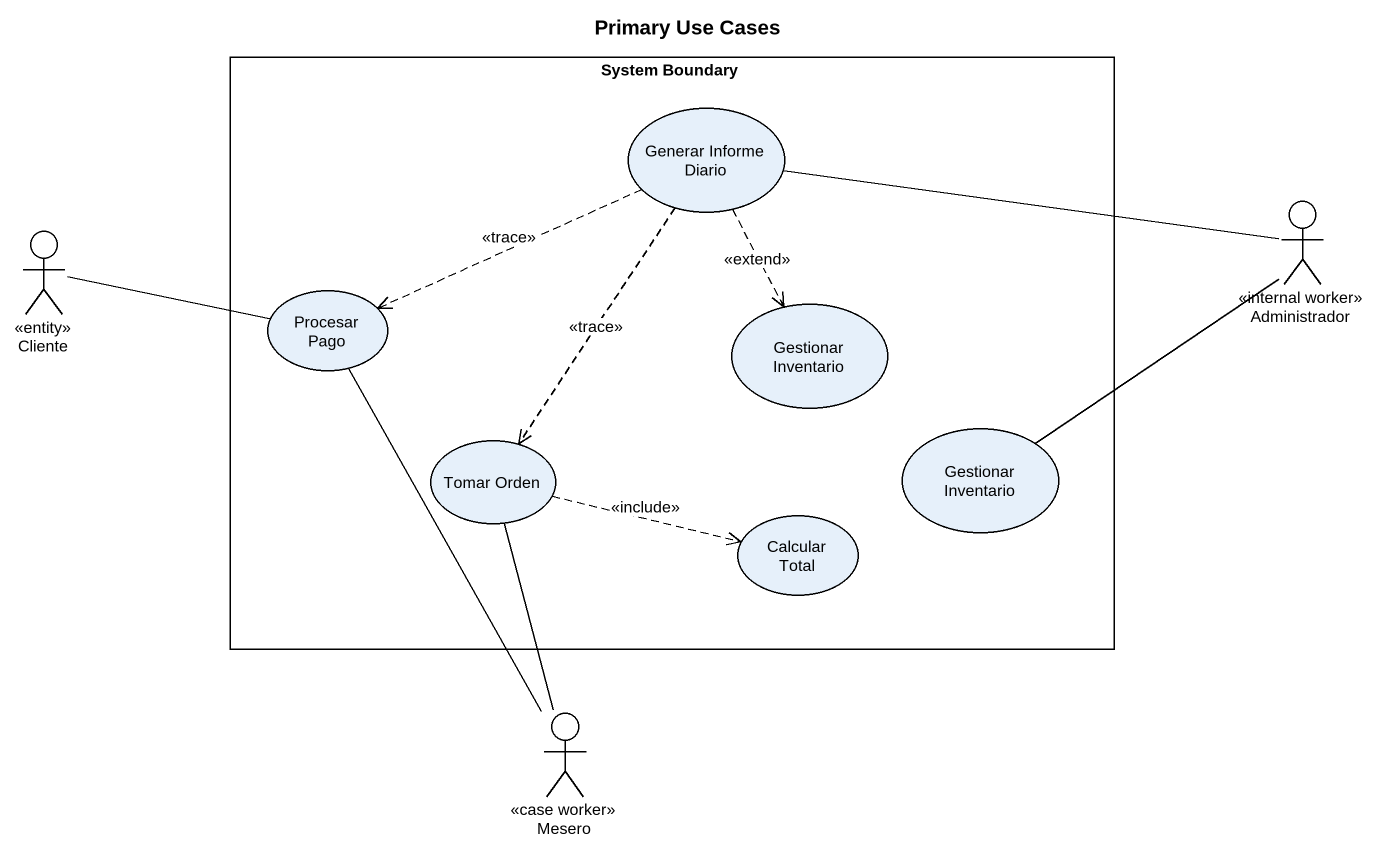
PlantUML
@startuml
title Primary Use Cases
rectangle "System Boundary" as System_Boundary {
  usecase "Generar Informe Diario" as Generar_Informe_Diario
  usecase "Procesar Pago" as Procesar_Pago
  usecase "Gestionar Inventario" as Gestionar_Inventario
  usecase "Tomar Orden" as Tomar_Orden
  usecase "Gestionar Inventario" as Gestionar_Inventario_2
  usecase "Calcular Total" as Calcular_Total
}
actor Administrador <<internal worker>>
actor Cliente <<entity>>
actor Mesero <<case worker>>
Generar_Informe_Diario .left.> Procesar_Pago : <<trace>>
Generar_Informe_Diario ..> Gestionar_Inventario : <<extend>>
Generar_Informe_Diario ..> Tomar_Orden : <<trace>>
Administrador -left- Generar_Informe_Diario
Administrador -- Gestionar_Inventario_2
Cliente -right- Procesar_Pago
Tomar_Orden .right.> Calcular_Total : <<include>>
Mesero -up- Procesar_Pago
Mesero -up- Tomar_Orden
@enduml
